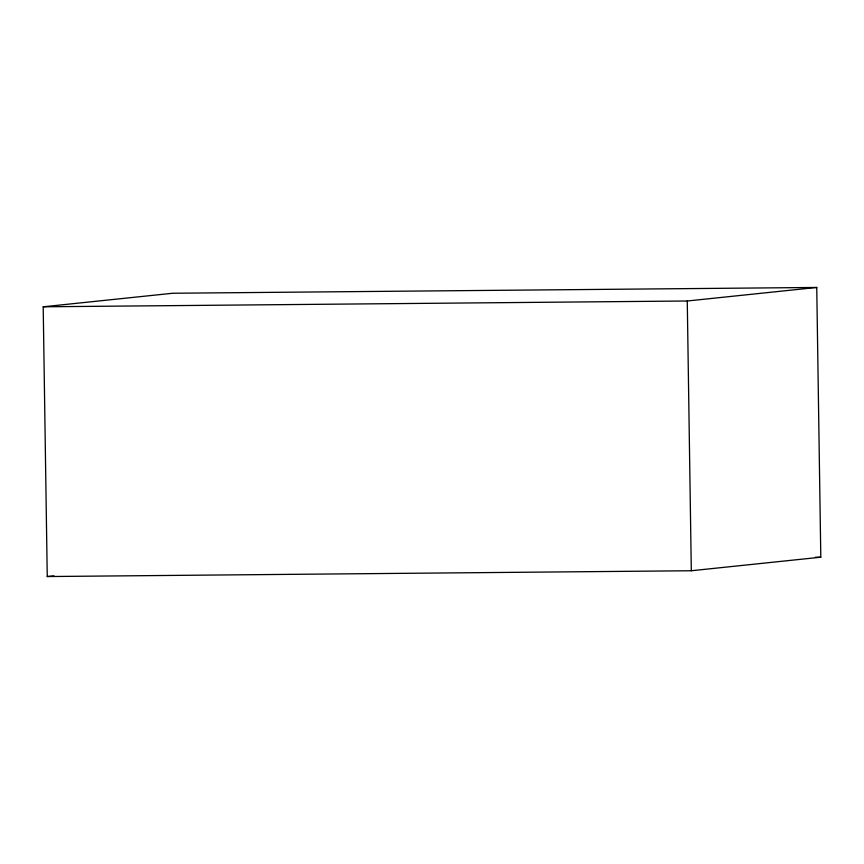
<?xml version="1.0" encoding="UTF-8"?>
<svg xmlns="http://www.w3.org/2000/svg" width="864" height="864" viewBox="0 0 864 864"><rect width="100%" height="100%" fill="white"/><g stroke="black" fill="none" stroke-linecap="round" stroke-linejoin="round"><path stroke-width="1.3" d="M43.2 306.796L172.692 293.252L816.75 287.453L820.8 557.204L691.308 570.748L47.25 576.547L43.2 306.796L687.269 300.996L816.75 287.453M47.25 576.547L53.924 575.856M815.411 557.248L820.8 557.204M687.269 300.996L691.308 570.748"/></g></svg>
